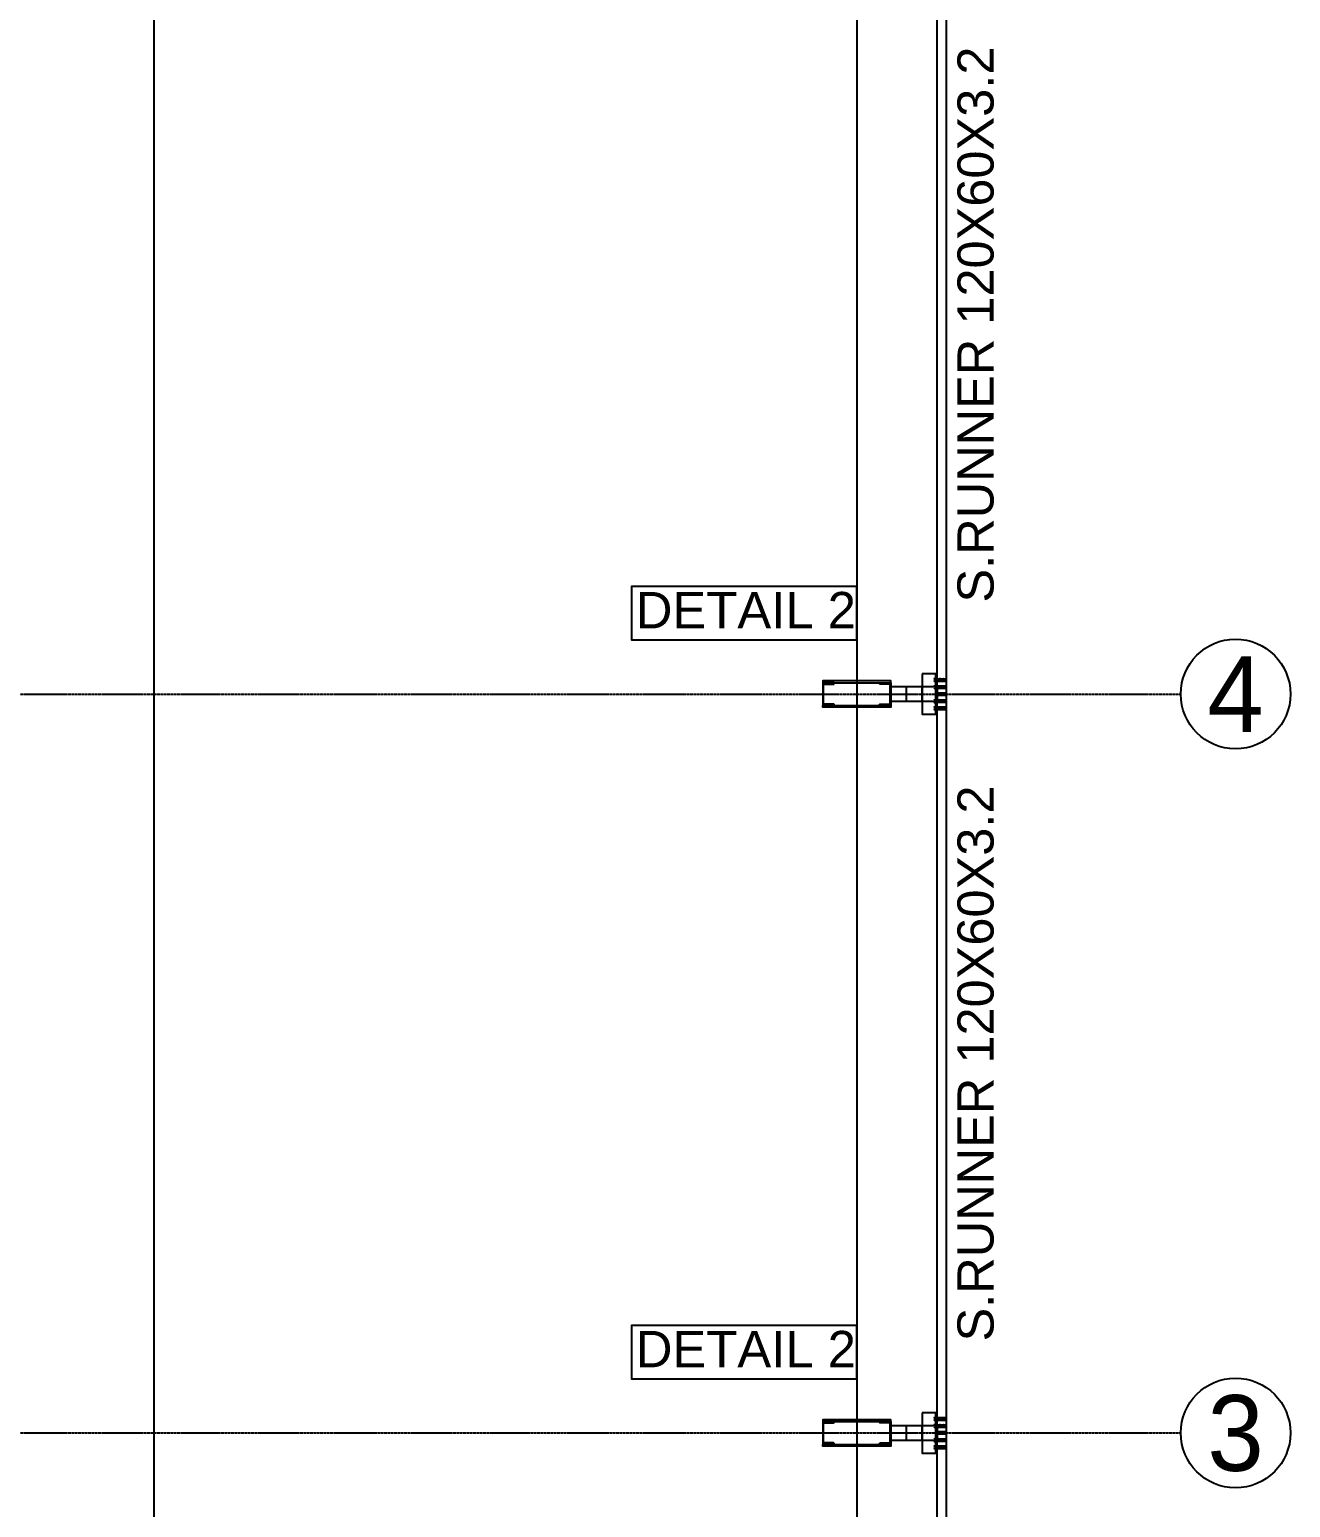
# Model space of a CAD drawing. Header units: millimetres. Extents: x 3470347 to 5996549, y -3470518 to 17149644.
# Drawn here: x 5014820 to 5023143, y 6786177 to 6795931 of the extents above; entities that cross this region are included whole.
import ezdxf
from ezdxf.enums import TextEntityAlignment as Align

# ---------------------------------------------------------------- set-up
doc = ezdxf.new("R2010")
doc.units = ezdxf.units.MM
doc.header["$MEASUREMENT"] = 0
doc.linetypes.add('CENTERX2', pattern=[4, 2.5, -0.5, 0.5, -0.5])
doc.layers.get('0').update_dxf_attribs({"linetype": 'CONTINUOUS', "lineweight": 25})
doc.layers.add('5', color=3, linetype='CONTINUOUS')
doc.layers.add('lintel', color=2, linetype='CONTINUOUS')
for name, color, linetype, lineweight in [('6 TEXT', 7, 'CONTINUOUS', 25), ('channnel', 2, 'CONTINUOUS', 15), ('rRCC 2', 40, 'CONTINUOUS', 15)]:
    doc.layers.add(name, color=color, linetype=linetype, lineweight=lineweight)
doc.styles.add('PDF Arial', font='arial.ttf')
doc.styles.get("Standard").update_dxf_attribs({"font": ''})
doc.styles.add('TITLE', font='arial.ttf')
doc.styles.get('Standard').set_extended_font_data('AR CENA')

msp = doc.modelspace()

# ---------------------------------------------------------------- hatches: boundary and pattern name
at = {"layer": '6 TEXT', "linetype": 'ByBlock'}
h = msp.add_hatch(color=150, dxfattribs=at)
h.dxf.hatch_style = 1
h.paths.add_polyline_path([(5020131.08, 6791620.67), (5020131.08, 6791615.67, -0.4142136), (5020127.08, 6791611.67), (5020061.48, 6791611.67), (5020061.48, 6791479.67), (5020127.08, 6791479.67, -0.4142136), (5020131.08, 6791475.67), (5020131.08, 6791470.67), (5020056.08, 6791470.67), (5020056.08, 6791620.67)])
h = msp.add_hatch(color=150, dxfattribs=at)
h.dxf.hatch_style = 1
h.paths.add_polyline_path([(5020506.08, 6791620.67), (5020506.08, 6791470.67), (5020431.08, 6791470.67), (5020431.08, 6791475.67, -0.4142136), (5020435.08, 6791479.67), (5020500.68, 6791479.67), (5020500.68, 6791611.67), (5020435.08, 6791611.67, -0.4142136), (5020431.08, 6791615.67), (5020431.08, 6791620.67)])
h = msp.add_hatch(color=150, dxfattribs=at)
h.dxf.hatch_style = 1
h.paths.add_polyline_path([(5020131.08, 6786743.67), (5020131.08, 6786738.67, -0.4142136), (5020127.08, 6786734.67), (5020061.48, 6786734.67), (5020061.48, 6786602.67), (5020127.08, 6786602.67, -0.4142136), (5020131.08, 6786598.67), (5020131.08, 6786593.67), (5020056.08, 6786593.67), (5020056.08, 6786743.67)])
h = msp.add_hatch(color=150, dxfattribs=at)
h.dxf.hatch_style = 1
h.paths.add_polyline_path([(5020506.08, 6786743.67), (5020506.08, 6786593.67), (5020431.08, 6786593.67), (5020431.08, 6786598.67, -0.4142136), (5020435.08, 6786602.67), (5020500.68, 6786602.67), (5020500.68, 6786734.67), (5020435.08, 6786734.67, -0.4142136), (5020431.08, 6786738.67), (5020431.08, 6786743.67)])

# ---------------------------------------------------------------- linework, layer by layer
at = {"color": 3}
for p, q in [((5020803.08, 6791412.34), (5020803.08, 6791679.01)), ((5020803.08, 6786535.34), (5020803.08, 6786802.01))]:
    msp.add_line(p, q, dxfattribs=at)
at = {"color": 8, "linetype": 'ByBlock'}
for p, q in [((5020803.08, 6791647.01), (5020871.08, 6791647.01)), ((5020803.08, 6791639.01), (5020871.08, 6791639.01)), ((5020803.08, 6791631.01), (5020871.08, 6791631.01)), ((5020803.08, 6791600.34), (5020871.08, 6791600.34)), ((5020803.08, 6791592.34), (5020871.08, 6791592.34)), ((5020803.08, 6791592.34), (5020871.08, 6791592.34)), ((5020803.08, 6791584.34), (5020871.08, 6791584.34)), ((5020803.08, 6791507.01), (5020871.08, 6791507.01)), ((5020803.08, 6791499.01), (5020871.08, 6791499.01)), ((5020803.08, 6791499.01), (5020871.08, 6791499.01)), ((5020803.08, 6791491.01), (5020871.08, 6791491.01)), ((5020803.08, 6791460.34), (5020871.08, 6791460.34)), ((5020803.08, 6791452.34), (5020871.08, 6791452.34)), ((5020803.08, 6791444.34), (5020871.08, 6791444.34)), ((5020803.08, 6786770.01), (5020871.08, 6786770.01)), ((5020803.08, 6786762.01), (5020871.08, 6786762.01)), ((5020803.08, 6786754.01), (5020871.08, 6786754.01)), ((5020803.08, 6786723.34), (5020871.08, 6786723.34)), ((5020803.08, 6786715.34), (5020871.08, 6786715.34)), ((5020803.08, 6786715.34), (5020871.08, 6786715.34)), ((5020803.08, 6786707.34), (5020871.08, 6786707.34)), ((5020803.08, 6786630.01), (5020871.08, 6786630.01)), ((5020803.08, 6786622.01), (5020871.08, 6786622.01)), ((5020803.08, 6786622.01), (5020871.08, 6786622.01)), ((5020803.08, 6786614.01), (5020871.08, 6786614.01)), ((5020803.08, 6786583.34), (5020871.08, 6786583.34)), ((5020803.08, 6786575.34), (5020871.08, 6786575.34)), ((5020803.08, 6786567.34), (5020871.08, 6786567.34))]:
    msp.add_line(p, q, dxfattribs=at)
at = {"color": 2}
for p, q in [((5020811.08, 6791552.34), (5020871.08, 6791552.34)), ((5020811.08, 6791552.34), (5020871.08, 6791552.34)), ((5020811.08, 6791539.01), (5020871.08, 6791539.01)), ((5020811.08, 6791539.01), (5020871.08, 6791539.01)), ((5020811.08, 6786675.34), (5020871.08, 6786675.34)), ((5020811.08, 6786675.34), (5020871.08, 6786675.34)), ((5020811.08, 6786662.01), (5020871.08, 6786662.01)), ((5020811.08, 6786662.01), (5020871.08, 6786662.01))]:
    msp.add_line(p, q, dxfattribs=at)
at = {"color": 6, "linetype": 'ByBlock'}
for points in [[(5020811.08, 6796416.01), (5020871.08, 6796416.01), (5020871.08, 6791552.34), (5020811.08, 6791552.34)], [(5020811.08, 6791539.01), (5020871.08, 6791539.01), (5020871.08, 6786675.34), (5020811.08, 6786675.34)], [(5020811.08, 6786662.01), (5020871.08, 6786662.01), (5020871.08, 6781798.34), (5020811.08, 6781798.34)]]:
    msp.add_lwpolyline(points, close=True, dxfattribs=at)
at = {"color": 3}
for points in [[(5020711.08, 6791679.01), (5020711.08, 6791412.34), (5020811.08, 6791412.34), (5020811.08, 6791679.01)], [(5020606.08, 6791495.67), (5020506.08, 6791495.67), (5020506.08, 6791595.67), (5020606.08, 6791595.67)], [(5020811.08, 6791495.67), (5020711.08, 6791495.67), (5020711.08, 6791595.67), (5020811.08, 6791595.67)], [(5020711.08, 6786802.01), (5020711.08, 6786535.34), (5020811.08, 6786535.34), (5020811.08, 6786802.01)], [(5020606.08, 6786618.67), (5020506.08, 6786618.67), (5020506.08, 6786718.67), (5020606.08, 6786718.67)], [(5020811.08, 6786618.67), (5020711.08, 6786618.67), (5020711.08, 6786718.67), (5020811.08, 6786718.67)]]:
    msp.add_lwpolyline(points, close=True, dxfattribs=at)
at = {"layer": '6 TEXT', "color": 8, "linetype": 'CENTERX2', "ltscale": 0.5}
for p, q in [((5015641.08, 6817657.4), (5015641.08, 6774264.13)), ((5020281.08, 6817657.4), (5020281.08, 6774264.13))]:
    msp.add_line(p, q, dxfattribs=at)
at = {"layer": '6 TEXT', "color": 4, "linetype": 'ByBlock'}
for points in [[(5020131.08, 6791470.67), (5020131.08, 6791475.67, 0.4142136), (5020127.08, 6791479.67), (5020061.48, 6791479.67), (5020061.48, 6791611.67), (5020127.08, 6791611.67, 0.4142136), (5020131.08, 6791615.67), (5020131.08, 6791620.67), (5020056.08, 6791620.67), (5020056.08, 6791470.67)], [(5020431.08, 6791470.67), (5020431.08, 6791475.67, -0.4142136), (5020435.08, 6791479.67), (5020500.68, 6791479.67), (5020500.68, 6791611.67), (5020435.08, 6791611.67, -0.4142136), (5020431.08, 6791615.67), (5020431.08, 6791620.67), (5020506.08, 6791620.67), (5020506.08, 6791470.67)], [(5020131.08, 6786593.67), (5020131.08, 6786598.67, 0.4142136), (5020127.08, 6786602.67), (5020061.48, 6786602.67), (5020061.48, 6786734.67), (5020127.08, 6786734.67, 0.4142136), (5020131.08, 6786738.67), (5020131.08, 6786743.67), (5020056.08, 6786743.67), (5020056.08, 6786593.67)], [(5020431.08, 6786593.67), (5020431.08, 6786598.67, -0.4142136), (5020435.08, 6786602.67), (5020500.68, 6786602.67), (5020500.68, 6786734.67), (5020435.08, 6786734.67, -0.4142136), (5020431.08, 6786738.67), (5020431.08, 6786743.67), (5020506.08, 6786743.67), (5020506.08, 6786593.67)]]:
    msp.add_lwpolyline(points, format="xyb", close=True, dxfattribs=at)
at = {"layer": '6 TEXT', "color": 8, "linetype": 'CENTERX2', "ltscale": 0.5}
for points in [[(4982503.56, 6791545.67), (5022418.94, 6791545.67)], [(4982503.56, 6786668.67), (5022418.94, 6786668.67)]]:
    msp.add_lwpolyline(points, dxfattribs=at)
at = {"layer": '6 TEXT', "color": 8}
for centre in [(5022781.1, 6791545.67), (5022781.1, 6786668.67)]:
    msp.add_circle(centre, 362.15, dxfattribs=at)
at = {"layer": 'channnel', "color": 8, "linetype": 'ByBlock'}
for p, q in [((5020790.76, 6791649.67), (5020803.08, 6791649.67)), ((5020803.08, 6791639.01), (5020790.76, 6791639.01)), ((5020790.76, 6791628.34), (5020803.08, 6791628.34)), ((5020803.08, 6791649.67), (5020803.08, 6791628.34)), ((5020803.08, 6791647.01), (5020871.08, 6791647.01)), ((5020803.08, 6791631.01), (5020871.08, 6791631.01)), ((5020817.48, 6791631.01), (5020817.48, 6791647.01)), ((5020871.08, 6791647.01), (5020871.08, 6791631.01)), ((5020790.76, 6791603.01), (5020803.08, 6791603.01)), ((5020803.08, 6791592.34), (5020790.76, 6791592.34)), ((5020790.76, 6791581.67), (5020803.08, 6791581.67)), ((5020803.08, 6791603.01), (5020803.08, 6791581.67)), ((5020803.08, 6791600.34), (5020871.08, 6791600.34)), ((5020803.08, 6791584.34), (5020871.08, 6791584.34)), ((5020817.48, 6791584.34), (5020817.48, 6791600.34)), ((5020871.08, 6791600.34), (5020871.08, 6791584.34)), ((5020790.76, 6791509.67), (5020803.08, 6791509.67)), ((5020803.08, 6791499.01), (5020790.76, 6791499.01)), ((5020790.76, 6791488.34), (5020803.08, 6791488.34)), ((5020790.76, 6791463.01), (5020803.08, 6791463.01)), ((5020803.08, 6791452.34), (5020790.76, 6791452.34)), ((5020790.76, 6791441.67), (5020803.08, 6791441.67)), ((5020803.08, 6791488.34), (5020803.08, 6791509.67)), ((5020803.08, 6791507.01), (5020871.08, 6791507.01)), ((5020803.08, 6791491.01), (5020871.08, 6791491.01)), ((5020803.08, 6791441.67), (5020803.08, 6791463.01)), ((5020803.08, 6791460.34), (5020871.08, 6791460.34)), ((5020803.08, 6791444.34), (5020871.08, 6791444.34)), ((5020817.48, 6791507.01), (5020817.48, 6791491.01)), ((5020817.48, 6791460.34), (5020817.48, 6791444.34)), ((5020871.08, 6791491.01), (5020871.08, 6791507.01)), ((5020871.08, 6791444.34), (5020871.08, 6791460.34)), ((5020790.76, 6786772.67), (5020803.08, 6786772.67)), ((5020803.08, 6786762.01), (5020790.76, 6786762.01)), ((5020790.76, 6786751.34), (5020803.08, 6786751.34)), ((5020803.08, 6786772.67), (5020803.08, 6786751.34)), ((5020803.08, 6786770.01), (5020871.08, 6786770.01)), ((5020803.08, 6786754.01), (5020871.08, 6786754.01)), ((5020817.48, 6786754.01), (5020817.48, 6786770.01)), ((5020871.08, 6786770.01), (5020871.08, 6786754.01)), ((5020790.76, 6786726.01), (5020803.08, 6786726.01)), ((5020803.08, 6786715.34), (5020790.76, 6786715.34)), ((5020790.76, 6786704.67), (5020803.08, 6786704.67)), ((5020803.08, 6786726.01), (5020803.08, 6786704.67)), ((5020803.08, 6786723.34), (5020871.08, 6786723.34)), ((5020803.08, 6786707.34), (5020871.08, 6786707.34)), ((5020817.48, 6786707.34), (5020817.48, 6786723.34)), ((5020871.08, 6786723.34), (5020871.08, 6786707.34)), ((5020790.76, 6786632.67), (5020803.08, 6786632.67)), ((5020803.08, 6786622.01), (5020790.76, 6786622.01)), ((5020790.76, 6786611.34), (5020803.08, 6786611.34)), ((5020790.76, 6786586.01), (5020803.08, 6786586.01)), ((5020803.08, 6786575.34), (5020790.76, 6786575.34)), ((5020790.76, 6786564.67), (5020803.08, 6786564.67)), ((5020803.08, 6786611.34), (5020803.08, 6786632.67)), ((5020803.08, 6786630.01), (5020871.08, 6786630.01)), ((5020803.08, 6786614.01), (5020871.08, 6786614.01)), ((5020803.08, 6786564.67), (5020803.08, 6786586.01)), ((5020803.08, 6786583.34), (5020871.08, 6786583.34)), ((5020803.08, 6786567.34), (5020871.08, 6786567.34)), ((5020817.48, 6786630.01), (5020817.48, 6786614.01)), ((5020817.48, 6786583.34), (5020817.48, 6786567.34)), ((5020871.08, 6786614.01), (5020871.08, 6786630.01)), ((5020871.08, 6786567.34), (5020871.08, 6786583.34))]:
    msp.add_line(p, q, dxfattribs=at)
at = {"layer": 'channnel', "color": 8, "linetype": 'Continuous'}
for p, q in [((5020816.82, 6791646.76), (5020816.94, 6791647.01)), ((5020817.48, 6791631.9), (5020824.52, 6791647.01)), ((5020817.48, 6791638.41), (5020821.49, 6791647.01)), ((5020817.48, 6791644.91), (5020818.45, 6791647.01)), ((5020817.48, 6791635.15), (5020822.73, 6791646.43)), ((5020817.48, 6791641.66), (5020819.7, 6791646.43)), ((5020818.85, 6791631.59), (5020825.77, 6791646.43)), ((5020819.86, 6791646.76), (5020819.97, 6791647.01)), ((5020820.1, 6791631.01), (5020827.56, 6791647.01)), ((5020821.88, 6791631.59), (5020828.8, 6791646.43)), ((5020822.89, 6791646.76), (5020823.01, 6791647.01)), ((5020823.13, 6791631.01), (5020830.59, 6791647.01)), ((5020824.92, 6791631.59), (5020831.84, 6791646.43)), ((5020825.92, 6791646.76), (5020826.04, 6791647.01)), ((5020826.16, 6791631.01), (5020833.63, 6791647.01)), ((5020827.95, 6791631.59), (5020834.87, 6791646.43)), ((5020828.96, 6791646.76), (5020829.07, 6791647.01)), ((5020829.2, 6791631.01), (5020836.66, 6791647.01)), ((5020830.99, 6791631.59), (5020837.91, 6791646.43)), ((5020831.99, 6791646.76), (5020832.11, 6791647.01)), ((5020832.23, 6791631.01), (5020839.69, 6791647.01)), ((5020834.02, 6791631.59), (5020834.27, 6791646.43)), ((5020834.67, 6791631.01), (5020842.13, 6791647.01)), ((5020835.27, 6791631.01), (5020836.06, 6791647.01)), ((5020836.46, 6791631.59), (5020843.38, 6791646.43)), ((5020837.06, 6791631.59), (5020837.31, 6791646.43)), ((5020837.7, 6791631.01), (5020845.16, 6791647.01)), ((5020838.3, 6791631.01), (5020839.1, 6791647.01)), ((5020839.49, 6791631.59), (5020846.41, 6791646.43)), ((5020840.09, 6791631.59), (5020840.34, 6791646.43)), ((5020840.74, 6791631.01), (5020848.2, 6791647.01)), ((5020842.53, 6791631.59), (5020849.44, 6791646.43)), ((5020843.77, 6791631.01), (5020851.23, 6791647.01)), ((5020845.56, 6791631.59), (5020852.48, 6791646.43)), ((5020846.81, 6791631.01), (5020854.27, 6791647.01)), ((5020848.59, 6791631.59), (5020855.51, 6791646.43)), ((5020849.84, 6791631.01), (5020857.3, 6791647.01)), ((5020851.63, 6791631.59), (5020858.55, 6791646.43)), ((5020852.87, 6791631.01), (5020860.34, 6791647.01)), ((5020854.66, 6791631.59), (5020861.58, 6791646.43)), ((5020855.91, 6791631.01), (5020863.37, 6791647.01)), ((5020857.43, 6791631.01), (5020864.62, 6791646.43)), ((5020859.21, 6791631.59), (5020866.4, 6791647.01)), ((5020860.46, 6791631.01), (5020867.65, 6791646.43)), ((5020862.25, 6791631.59), (5020869.44, 6791647.01)), ((5020863.49, 6791631.01), (5020870.68, 6791646.43)), ((5020865.28, 6791631.59), (5020871.08, 6791644.02)), ((5020866.53, 6791631.01), (5020871.08, 6791640.76)), ((5020868.32, 6791631.59), (5020871.08, 6791637.51)), ((5020869.56, 6791631.01), (5020871.08, 6791634.26)), ((5020816.82, 6791600.09), (5020816.94, 6791600.34)), ((5020817.48, 6791585.23), (5020824.52, 6791600.34)), ((5020817.48, 6791591.74), (5020821.49, 6791600.34)), ((5020817.48, 6791598.25), (5020818.45, 6791600.34)), ((5020817.48, 6791588.49), (5020822.73, 6791599.76)), ((5020817.48, 6791594.99), (5020819.7, 6791599.76)), ((5020818.85, 6791584.92), (5020825.77, 6791599.76)), ((5020819.86, 6791600.09), (5020819.97, 6791600.34)), ((5020820.1, 6791584.34), (5020827.56, 6791600.34)), ((5020821.88, 6791584.92), (5020828.8, 6791599.76)), ((5020822.89, 6791600.09), (5020823.01, 6791600.34)), ((5020823.13, 6791584.34), (5020830.59, 6791600.34)), ((5020824.92, 6791584.92), (5020831.84, 6791599.76)), ((5020825.92, 6791600.09), (5020826.04, 6791600.34)), ((5020826.16, 6791584.34), (5020833.63, 6791600.34)), ((5020827.95, 6791584.92), (5020834.87, 6791599.76)), ((5020828.96, 6791600.09), (5020829.07, 6791600.34)), ((5020829.2, 6791584.34), (5020836.66, 6791600.34)), ((5020830.99, 6791584.92), (5020837.91, 6791599.76)), ((5020831.99, 6791600.09), (5020832.11, 6791600.34)), ((5020832.23, 6791584.34), (5020839.69, 6791600.34)), ((5020834.02, 6791584.92), (5020834.27, 6791599.76)), ((5020834.67, 6791584.34), (5020842.13, 6791600.34)), ((5020835.27, 6791584.34), (5020836.06, 6791600.34)), ((5020836.46, 6791584.92), (5020843.38, 6791599.76)), ((5020837.06, 6791584.92), (5020837.31, 6791599.76)), ((5020837.7, 6791584.34), (5020845.16, 6791600.34)), ((5020838.3, 6791584.34), (5020839.1, 6791600.34)), ((5020839.49, 6791584.92), (5020846.41, 6791599.76)), ((5020840.09, 6791584.92), (5020840.34, 6791599.76)), ((5020840.74, 6791584.34), (5020848.2, 6791600.34)), ((5020842.53, 6791584.92), (5020849.44, 6791599.76)), ((5020843.77, 6791584.34), (5020851.23, 6791600.34)), ((5020845.56, 6791584.92), (5020852.48, 6791599.76)), ((5020846.81, 6791584.34), (5020854.27, 6791600.34)), ((5020848.59, 6791584.92), (5020855.51, 6791599.76)), ((5020849.84, 6791584.34), (5020857.3, 6791600.34)), ((5020851.63, 6791584.92), (5020858.55, 6791599.76)), ((5020852.87, 6791584.34), (5020860.34, 6791600.34)), ((5020854.66, 6791584.92), (5020861.58, 6791599.76)), ((5020855.91, 6791584.34), (5020863.37, 6791600.34)), ((5020857.43, 6791584.34), (5020864.62, 6791599.76)), ((5020859.21, 6791584.92), (5020866.4, 6791600.34)), ((5020860.46, 6791584.34), (5020867.65, 6791599.76)), ((5020862.25, 6791584.92), (5020869.44, 6791600.34)), ((5020863.49, 6791584.34), (5020870.68, 6791599.76)), ((5020865.28, 6791584.92), (5020871.08, 6791597.35)), ((5020866.53, 6791584.34), (5020871.08, 6791594.1)), ((5020868.32, 6791584.92), (5020871.08, 6791590.84)), ((5020869.56, 6791584.34), (5020871.08, 6791587.59)), ((5020816.82, 6791491.26), (5020816.94, 6791491.01)), ((5020816.82, 6791444.59), (5020816.94, 6791444.34)), ((5020817.48, 6791506.11), (5020824.52, 6791491.01)), ((5020817.48, 6791502.86), (5020822.73, 6791491.59)), ((5020817.48, 6791499.61), (5020821.49, 6791491.01)), ((5020817.48, 6791496.35), (5020819.7, 6791491.59)), ((5020817.48, 6791493.1), (5020818.45, 6791491.01)), ((5020817.48, 6791459.45), (5020824.52, 6791444.34)), ((5020817.48, 6791456.19), (5020822.73, 6791444.92)), ((5020817.48, 6791452.94), (5020821.49, 6791444.34)), ((5020817.48, 6791449.69), (5020819.7, 6791444.92)), ((5020817.48, 6791446.43), (5020818.45, 6791444.34)), ((5020818.85, 6791506.43), (5020825.77, 6791491.59)), ((5020818.85, 6791459.76), (5020825.77, 6791444.92)), ((5020819.86, 6791491.26), (5020819.97, 6791491.01)), ((5020819.86, 6791444.59), (5020819.97, 6791444.34)), ((5020820.1, 6791507.01), (5020827.56, 6791491.01)), ((5020820.1, 6791460.34), (5020827.56, 6791444.34)), ((5020821.88, 6791506.43), (5020828.8, 6791491.59)), ((5020821.88, 6791459.76), (5020828.8, 6791444.92)), ((5020822.89, 6791491.26), (5020823.01, 6791491.01)), ((5020822.89, 6791444.59), (5020823.01, 6791444.34)), ((5020823.13, 6791507.01), (5020830.59, 6791491.01)), ((5020823.13, 6791460.34), (5020830.59, 6791444.34)), ((5020824.92, 6791506.43), (5020831.84, 6791491.59)), ((5020824.92, 6791459.76), (5020831.84, 6791444.92)), ((5020825.92, 6791491.26), (5020826.04, 6791491.01)), ((5020825.92, 6791444.59), (5020826.04, 6791444.34)), ((5020826.16, 6791507.01), (5020833.63, 6791491.01)), ((5020826.16, 6791460.34), (5020833.63, 6791444.34)), ((5020827.95, 6791506.43), (5020834.87, 6791491.59)), ((5020827.95, 6791459.76), (5020834.87, 6791444.92)), ((5020828.96, 6791491.26), (5020829.07, 6791491.01)), ((5020828.96, 6791444.59), (5020829.07, 6791444.34)), ((5020829.2, 6791507.01), (5020836.66, 6791491.01)), ((5020829.2, 6791460.34), (5020836.66, 6791444.34)), ((5020830.99, 6791506.43), (5020837.91, 6791491.59)), ((5020830.99, 6791459.76), (5020837.91, 6791444.92)), ((5020831.99, 6791491.26), (5020832.11, 6791491.01)), ((5020831.99, 6791444.59), (5020832.11, 6791444.34)), ((5020832.23, 6791507.01), (5020839.69, 6791491.01)), ((5020832.23, 6791460.34), (5020839.69, 6791444.34)), ((5020834.02, 6791506.43), (5020834.27, 6791491.59)), ((5020834.02, 6791459.76), (5020834.27, 6791444.92)), ((5020834.67, 6791507.01), (5020842.13, 6791491.01)), ((5020834.67, 6791460.34), (5020842.13, 6791444.34)), ((5020835.27, 6791507.01), (5020836.06, 6791491.01)), ((5020835.27, 6791460.34), (5020836.06, 6791444.34)), ((5020836.46, 6791506.43), (5020843.38, 6791491.59)), ((5020836.46, 6791459.76), (5020843.38, 6791444.92)), ((5020837.06, 6791506.43), (5020837.31, 6791491.59)), ((5020837.06, 6791459.76), (5020837.31, 6791444.92)), ((5020837.7, 6791507.01), (5020845.16, 6791491.01)), ((5020837.7, 6791460.34), (5020845.16, 6791444.34)), ((5020838.3, 6791507.01), (5020839.1, 6791491.01)), ((5020838.3, 6791460.34), (5020839.1, 6791444.34)), ((5020839.49, 6791506.43), (5020846.41, 6791491.59)), ((5020839.49, 6791459.76), (5020846.41, 6791444.92)), ((5020840.09, 6791506.43), (5020840.34, 6791491.59)), ((5020840.09, 6791459.76), (5020840.34, 6791444.92)), ((5020840.74, 6791507.01), (5020848.2, 6791491.01)), ((5020840.74, 6791460.34), (5020848.2, 6791444.34)), ((5020842.53, 6791506.43), (5020849.44, 6791491.59)), ((5020842.53, 6791459.76), (5020849.44, 6791444.92)), ((5020843.77, 6791507.01), (5020851.23, 6791491.01)), ((5020843.77, 6791460.34), (5020851.23, 6791444.34)), ((5020845.56, 6791506.43), (5020852.48, 6791491.59)), ((5020845.56, 6791459.76), (5020852.48, 6791444.92)), ((5020846.81, 6791507.01), (5020854.27, 6791491.01)), ((5020846.81, 6791460.34), (5020854.27, 6791444.34)), ((5020848.59, 6791506.43), (5020855.51, 6791491.59)), ((5020848.59, 6791459.76), (5020855.51, 6791444.92)), ((5020849.84, 6791507.01), (5020857.3, 6791491.01)), ((5020849.84, 6791460.34), (5020857.3, 6791444.34)), ((5020851.63, 6791506.43), (5020858.55, 6791491.59)), ((5020851.63, 6791459.76), (5020858.55, 6791444.92)), ((5020852.87, 6791507.01), (5020860.34, 6791491.01)), ((5020852.87, 6791460.34), (5020860.34, 6791444.34)), ((5020854.66, 6791506.43), (5020861.58, 6791491.59)), ((5020854.66, 6791459.76), (5020861.58, 6791444.92)), ((5020855.91, 6791507.01), (5020863.37, 6791491.01)), ((5020855.91, 6791460.34), (5020863.37, 6791444.34)), ((5020857.43, 6791507.01), (5020864.62, 6791491.59)), ((5020857.43, 6791460.34), (5020864.62, 6791444.92)), ((5020859.21, 6791506.43), (5020866.4, 6791491.01)), ((5020859.21, 6791459.76), (5020866.4, 6791444.34)), ((5020860.46, 6791507.01), (5020867.65, 6791491.59)), ((5020860.46, 6791460.34), (5020867.65, 6791444.92)), ((5020862.25, 6791506.43), (5020869.44, 6791491.01)), ((5020862.25, 6791459.76), (5020869.44, 6791444.34)), ((5020863.49, 6791507.01), (5020870.68, 6791491.59)), ((5020863.49, 6791460.34), (5020870.68, 6791444.92)), ((5020865.28, 6791506.43), (5020871.08, 6791494)), ((5020865.28, 6791459.76), (5020871.08, 6791447.33)), ((5020866.53, 6791507.01), (5020871.08, 6791497.25)), ((5020866.53, 6791460.34), (5020871.08, 6791450.58)), ((5020868.32, 6791506.43), (5020871.08, 6791500.5)), ((5020868.32, 6791459.76), (5020871.08, 6791453.84)), ((5020869.56, 6791507.01), (5020871.08, 6791503.76)), ((5020869.56, 6791460.34), (5020871.08, 6791457.09)), ((5020816.82, 6786769.76), (5020816.94, 6786770.01)), ((5020817.48, 6786754.9), (5020824.52, 6786770.01)), ((5020817.48, 6786761.41), (5020821.49, 6786770.01)), ((5020817.48, 6786767.91), (5020818.45, 6786770.01)), ((5020817.48, 6786758.15), (5020822.73, 6786769.43)), ((5020817.48, 6786764.66), (5020819.7, 6786769.43)), ((5020818.85, 6786754.59), (5020825.77, 6786769.43)), ((5020819.86, 6786769.76), (5020819.97, 6786770.01)), ((5020820.1, 6786754.01), (5020827.56, 6786770.01)), ((5020821.88, 6786754.59), (5020828.8, 6786769.43)), ((5020822.89, 6786769.76), (5020823.01, 6786770.01)), ((5020823.13, 6786754.01), (5020830.59, 6786770.01)), ((5020824.92, 6786754.59), (5020831.84, 6786769.43)), ((5020825.92, 6786769.76), (5020826.04, 6786770.01)), ((5020826.16, 6786754.01), (5020833.63, 6786770.01)), ((5020827.95, 6786754.59), (5020834.87, 6786769.43)), ((5020828.96, 6786769.76), (5020829.07, 6786770.01)), ((5020829.2, 6786754.01), (5020836.66, 6786770.01)), ((5020830.99, 6786754.59), (5020837.91, 6786769.43)), ((5020831.99, 6786769.76), (5020832.11, 6786770.01)), ((5020832.23, 6786754.01), (5020839.69, 6786770.01)), ((5020834.02, 6786754.59), (5020834.27, 6786769.43)), ((5020834.67, 6786754.01), (5020842.13, 6786770.01)), ((5020835.27, 6786754.01), (5020836.06, 6786770.01)), ((5020836.46, 6786754.59), (5020843.38, 6786769.43)), ((5020837.06, 6786754.59), (5020837.31, 6786769.43)), ((5020837.7, 6786754.01), (5020845.16, 6786770.01)), ((5020838.3, 6786754.01), (5020839.1, 6786770.01)), ((5020839.49, 6786754.59), (5020846.41, 6786769.43)), ((5020840.09, 6786754.59), (5020840.34, 6786769.43)), ((5020840.74, 6786754.01), (5020848.2, 6786770.01)), ((5020842.53, 6786754.59), (5020849.44, 6786769.43)), ((5020843.77, 6786754.01), (5020851.23, 6786770.01)), ((5020845.56, 6786754.59), (5020852.48, 6786769.43)), ((5020846.81, 6786754.01), (5020854.27, 6786770.01)), ((5020848.59, 6786754.59), (5020855.51, 6786769.43)), ((5020849.84, 6786754.01), (5020857.3, 6786770.01)), ((5020851.63, 6786754.59), (5020858.55, 6786769.43)), ((5020852.87, 6786754.01), (5020860.34, 6786770.01)), ((5020854.66, 6786754.59), (5020861.58, 6786769.43)), ((5020855.91, 6786754.01), (5020863.37, 6786770.01)), ((5020857.43, 6786754.01), (5020864.62, 6786769.43)), ((5020859.21, 6786754.59), (5020866.4, 6786770.01)), ((5020860.46, 6786754.01), (5020867.65, 6786769.43)), ((5020862.25, 6786754.59), (5020869.44, 6786770.01)), ((5020863.49, 6786754.01), (5020870.68, 6786769.43)), ((5020865.28, 6786754.59), (5020871.08, 6786767.02)), ((5020866.53, 6786754.01), (5020871.08, 6786763.76)), ((5020868.32, 6786754.59), (5020871.08, 6786760.51)), ((5020869.56, 6786754.01), (5020871.08, 6786757.26)), ((5020816.82, 6786723.09), (5020816.94, 6786723.34)), ((5020817.48, 6786708.23), (5020824.52, 6786723.34)), ((5020817.48, 6786714.74), (5020821.49, 6786723.34)), ((5020817.48, 6786721.25), (5020818.45, 6786723.34)), ((5020817.48, 6786711.49), (5020822.73, 6786722.76)), ((5020817.48, 6786717.99), (5020819.7, 6786722.76)), ((5020818.85, 6786707.92), (5020825.77, 6786722.76)), ((5020819.86, 6786723.09), (5020819.97, 6786723.34)), ((5020820.1, 6786707.34), (5020827.56, 6786723.34)), ((5020821.88, 6786707.92), (5020828.8, 6786722.76)), ((5020822.89, 6786723.09), (5020823.01, 6786723.34)), ((5020823.13, 6786707.34), (5020830.59, 6786723.34)), ((5020824.92, 6786707.92), (5020831.84, 6786722.76)), ((5020825.92, 6786723.09), (5020826.04, 6786723.34)), ((5020826.16, 6786707.34), (5020833.63, 6786723.34)), ((5020827.95, 6786707.92), (5020834.87, 6786722.76)), ((5020828.96, 6786723.09), (5020829.07, 6786723.34)), ((5020829.2, 6786707.34), (5020836.66, 6786723.34)), ((5020830.99, 6786707.92), (5020837.91, 6786722.76)), ((5020831.99, 6786723.09), (5020832.11, 6786723.34)), ((5020832.23, 6786707.34), (5020839.69, 6786723.34)), ((5020834.02, 6786707.92), (5020834.27, 6786722.76)), ((5020834.67, 6786707.34), (5020842.13, 6786723.34)), ((5020835.27, 6786707.34), (5020836.06, 6786723.34)), ((5020836.46, 6786707.92), (5020843.38, 6786722.76)), ((5020837.06, 6786707.92), (5020837.31, 6786722.76)), ((5020837.7, 6786707.34), (5020845.16, 6786723.34)), ((5020838.3, 6786707.34), (5020839.1, 6786723.34)), ((5020839.49, 6786707.92), (5020846.41, 6786722.76)), ((5020840.09, 6786707.92), (5020840.34, 6786722.76)), ((5020840.74, 6786707.34), (5020848.2, 6786723.34)), ((5020842.53, 6786707.92), (5020849.44, 6786722.76)), ((5020843.77, 6786707.34), (5020851.23, 6786723.34)), ((5020845.56, 6786707.92), (5020852.48, 6786722.76)), ((5020846.81, 6786707.34), (5020854.27, 6786723.34)), ((5020848.59, 6786707.92), (5020855.51, 6786722.76)), ((5020849.84, 6786707.34), (5020857.3, 6786723.34)), ((5020851.63, 6786707.92), (5020858.55, 6786722.76)), ((5020852.87, 6786707.34), (5020860.34, 6786723.34)), ((5020854.66, 6786707.92), (5020861.58, 6786722.76)), ((5020855.91, 6786707.34), (5020863.37, 6786723.34)), ((5020857.43, 6786707.34), (5020864.62, 6786722.76)), ((5020859.21, 6786707.92), (5020866.4, 6786723.34)), ((5020860.46, 6786707.34), (5020867.65, 6786722.76)), ((5020862.25, 6786707.92), (5020869.44, 6786723.34)), ((5020863.49, 6786707.34), (5020870.68, 6786722.76)), ((5020865.28, 6786707.92), (5020871.08, 6786720.35)), ((5020866.53, 6786707.34), (5020871.08, 6786717.1)), ((5020868.32, 6786707.92), (5020871.08, 6786713.84)), ((5020869.56, 6786707.34), (5020871.08, 6786710.59)), ((5020816.82, 6786614.26), (5020816.94, 6786614.01)), ((5020816.82, 6786567.59), (5020816.94, 6786567.34)), ((5020817.48, 6786629.11), (5020824.52, 6786614.01)), ((5020817.48, 6786625.86), (5020822.73, 6786614.59)), ((5020817.48, 6786622.61), (5020821.49, 6786614.01)), ((5020817.48, 6786619.35), (5020819.7, 6786614.59)), ((5020817.48, 6786616.1), (5020818.45, 6786614.01)), ((5020817.48, 6786582.45), (5020824.52, 6786567.34)), ((5020817.48, 6786579.19), (5020822.73, 6786567.92)), ((5020817.48, 6786575.94), (5020821.49, 6786567.34)), ((5020817.48, 6786572.69), (5020819.7, 6786567.92)), ((5020817.48, 6786569.43), (5020818.45, 6786567.34)), ((5020818.85, 6786629.43), (5020825.77, 6786614.59)), ((5020818.85, 6786582.76), (5020825.77, 6786567.92)), ((5020819.86, 6786614.26), (5020819.97, 6786614.01)), ((5020819.86, 6786567.59), (5020819.97, 6786567.34)), ((5020820.1, 6786630.01), (5020827.56, 6786614.01)), ((5020820.1, 6786583.34), (5020827.56, 6786567.34)), ((5020821.88, 6786629.43), (5020828.8, 6786614.59)), ((5020821.88, 6786582.76), (5020828.8, 6786567.92)), ((5020822.89, 6786614.26), (5020823.01, 6786614.01)), ((5020822.89, 6786567.59), (5020823.01, 6786567.34)), ((5020823.13, 6786630.01), (5020830.59, 6786614.01)), ((5020823.13, 6786583.34), (5020830.59, 6786567.34)), ((5020824.92, 6786629.43), (5020831.84, 6786614.59)), ((5020824.92, 6786582.76), (5020831.84, 6786567.92)), ((5020825.92, 6786614.26), (5020826.04, 6786614.01)), ((5020825.92, 6786567.59), (5020826.04, 6786567.34)), ((5020826.16, 6786630.01), (5020833.63, 6786614.01)), ((5020826.16, 6786583.34), (5020833.63, 6786567.34)), ((5020827.95, 6786629.43), (5020834.87, 6786614.59)), ((5020827.95, 6786582.76), (5020834.87, 6786567.92)), ((5020828.96, 6786614.26), (5020829.07, 6786614.01)), ((5020828.96, 6786567.59), (5020829.07, 6786567.34)), ((5020829.2, 6786630.01), (5020836.66, 6786614.01)), ((5020829.2, 6786583.34), (5020836.66, 6786567.34)), ((5020830.99, 6786629.43), (5020837.91, 6786614.59)), ((5020830.99, 6786582.76), (5020837.91, 6786567.92)), ((5020831.99, 6786614.26), (5020832.11, 6786614.01)), ((5020831.99, 6786567.59), (5020832.11, 6786567.34)), ((5020832.23, 6786630.01), (5020839.69, 6786614.01)), ((5020832.23, 6786583.34), (5020839.69, 6786567.34)), ((5020834.02, 6786629.43), (5020834.27, 6786614.59)), ((5020834.02, 6786582.76), (5020834.27, 6786567.92)), ((5020834.67, 6786630.01), (5020842.13, 6786614.01)), ((5020834.67, 6786583.34), (5020842.13, 6786567.34)), ((5020835.27, 6786630.01), (5020836.06, 6786614.01)), ((5020835.27, 6786583.34), (5020836.06, 6786567.34)), ((5020836.46, 6786629.43), (5020843.38, 6786614.59)), ((5020836.46, 6786582.76), (5020843.38, 6786567.92)), ((5020837.06, 6786629.43), (5020837.31, 6786614.59)), ((5020837.06, 6786582.76), (5020837.31, 6786567.92)), ((5020837.7, 6786630.01), (5020845.16, 6786614.01)), ((5020837.7, 6786583.34), (5020845.16, 6786567.34)), ((5020838.3, 6786630.01), (5020839.1, 6786614.01)), ((5020838.3, 6786583.34), (5020839.1, 6786567.34)), ((5020839.49, 6786629.43), (5020846.41, 6786614.59)), ((5020839.49, 6786582.76), (5020846.41, 6786567.92)), ((5020840.09, 6786629.43), (5020840.34, 6786614.59)), ((5020840.09, 6786582.76), (5020840.34, 6786567.92)), ((5020840.74, 6786630.01), (5020848.2, 6786614.01)), ((5020840.74, 6786583.34), (5020848.2, 6786567.34)), ((5020842.53, 6786629.43), (5020849.44, 6786614.59)), ((5020842.53, 6786582.76), (5020849.44, 6786567.92)), ((5020843.77, 6786630.01), (5020851.23, 6786614.01)), ((5020843.77, 6786583.34), (5020851.23, 6786567.34)), ((5020845.56, 6786629.43), (5020852.48, 6786614.59)), ((5020845.56, 6786582.76), (5020852.48, 6786567.92)), ((5020846.81, 6786630.01), (5020854.27, 6786614.01)), ((5020846.81, 6786583.34), (5020854.27, 6786567.34)), ((5020848.59, 6786629.43), (5020855.51, 6786614.59)), ((5020848.59, 6786582.76), (5020855.51, 6786567.92)), ((5020849.84, 6786630.01), (5020857.3, 6786614.01)), ((5020849.84, 6786583.34), (5020857.3, 6786567.34)), ((5020851.63, 6786629.43), (5020858.55, 6786614.59)), ((5020851.63, 6786582.76), (5020858.55, 6786567.92)), ((5020852.87, 6786630.01), (5020860.34, 6786614.01)), ((5020852.87, 6786583.34), (5020860.34, 6786567.34)), ((5020854.66, 6786629.43), (5020861.58, 6786614.59)), ((5020854.66, 6786582.76), (5020861.58, 6786567.92)), ((5020855.91, 6786630.01), (5020863.37, 6786614.01)), ((5020855.91, 6786583.34), (5020863.37, 6786567.34)), ((5020857.43, 6786630.01), (5020864.62, 6786614.59)), ((5020857.43, 6786583.34), (5020864.62, 6786567.92)), ((5020859.21, 6786629.43), (5020866.4, 6786614.01)), ((5020859.21, 6786582.76), (5020866.4, 6786567.34)), ((5020860.46, 6786630.01), (5020867.65, 6786614.59)), ((5020860.46, 6786583.34), (5020867.65, 6786567.92)), ((5020862.25, 6786629.43), (5020869.44, 6786614.01)), ((5020862.25, 6786582.76), (5020869.44, 6786567.34)), ((5020863.49, 6786630.01), (5020870.68, 6786614.59)), ((5020863.49, 6786583.34), (5020870.68, 6786567.92)), ((5020865.28, 6786629.43), (5020871.08, 6786617)), ((5020865.28, 6786582.76), (5020871.08, 6786570.33)), ((5020866.53, 6786630.01), (5020871.08, 6786620.25)), ((5020866.53, 6786583.34), (5020871.08, 6786573.58)), ((5020868.32, 6786629.43), (5020871.08, 6786623.5)), ((5020868.32, 6786582.76), (5020871.08, 6786576.84)), ((5020869.56, 6786630.01), (5020871.08, 6786626.76)), ((5020869.56, 6786583.34), (5020871.08, 6786580.09))]:
    msp.add_line(p, q, dxfattribs=at)
at = {"layer": 'channnel', "color": 8, "linetype": 'ByBlock'}
for centre in [(5020804.3, 6791644.34), (5020804.3, 6791633.67), (5020804.3, 6791597.67), (5020804.3, 6791587.01), (5020804.3, 6791504.34), (5020804.3, 6791493.67), (5020804.3, 6791457.67), (5020804.3, 6791447.01), (5020804.3, 6786767.34), (5020804.3, 6786756.67), (5020804.3, 6786720.67), (5020804.3, 6786710.01), (5020804.3, 6786627.34), (5020804.3, 6786616.67), (5020804.3, 6786580.67), (5020804.3, 6786570.01)]:
    msp.add_arc(centre, 14.55, 158.498425, 201.501575, dxfattribs=at)
at = {"layer": 'channnel', "color": 8, "linetype": 'Continuous'}
for centre, radius, start, end in [((5020819.08, 6791646.72), 0.688, 335, 155), ((5020819.47, 6791631.3), 0.687, 155, 335), ((5020822.11, 6791646.72), 0.688, 335, 155), ((5020822.51, 6791631.3), 0.687, 155, 335), ((5020825.15, 6791646.72), 0.688, 335, 155), ((5020825.54, 6791631.3), 0.687, 155, 335), ((5020828.18, 6791646.72), 0.688, 335, 155), ((5020828.58, 6791631.3), 0.687, 155, 335), ((5020831.21, 6791646.72), 0.688, 335, 155), ((5020831.61, 6791631.3), 0.687, 155, 335), ((5020834.25, 6791646.72), 0.688, 335, 155), ((5020834.64, 6791631.3), 0.687, 155, 335), ((5020836.44, 6791651.75), 5.75, 247.807007, 304.430959), ((5020837.92, 6791626.27), 5.75, 67.807007, 124.430959), ((5020836.68, 6791646.72), 0.688, 335, 155), ((5020837.08, 6791631.3), 0.688, 155, 335), ((5020837.28, 6791646.72), 0.687, 335, 155), ((5020837.68, 6791631.3), 0.688, 155, 335), ((5020839.72, 6791646.72), 0.688, 335, 155), ((5020840.11, 6791631.3), 0.687, 155, 335), ((5020842.75, 6791646.72), 0.688, 335, 155), ((5020843.15, 6791631.3), 0.688, 155, 335), ((5020845.79, 6791646.72), 0.688, 335, 155), ((5020846.18, 6791631.3), 0.688, 155, 335), ((5020848.82, 6791646.72), 0.687, 335, 155), ((5020849.22, 6791631.3), 0.687, 155, 335), ((5020851.86, 6791646.72), 0.688, 335, 155), ((5020852.25, 6791631.3), 0.688, 155, 335), ((5020854.89, 6791646.72), 0.688, 335, 155), ((5020855.29, 6791631.3), 0.688, 155, 335), ((5020857.92, 6791646.72), 0.688, 335, 155), ((5020859.84, 6791631.3), 0.688, 155, 335), ((5020860.96, 6791646.72), 0.688, 335, 155), ((5020862.87, 6791631.3), 0.688, 155, 335), ((5020863.99, 6791646.72), 0.688, 335, 155), ((5020865.91, 6791631.3), 0.687, 155, 335), ((5020867.03, 6791646.72), 0.688, 335, 155), ((5020868.94, 6791631.3), 0.688, 155, 335), ((5020870.06, 6791646.72), 0.688, 335, 155), ((5020819.08, 6791600.05), 0.688, 335, 155), ((5020819.47, 6791584.63), 0.687, 155, 335), ((5020822.11, 6791600.05), 0.688, 335, 155), ((5020822.51, 6791584.63), 0.687, 155, 335), ((5020825.15, 6791600.05), 0.688, 335, 155), ((5020825.54, 6791584.63), 0.687, 155, 335), ((5020828.18, 6791600.05), 0.688, 335, 155), ((5020828.58, 6791584.63), 0.687, 155, 335), ((5020831.21, 6791600.05), 0.688, 335, 155), ((5020831.61, 6791584.63), 0.687, 155, 335), ((5020834.25, 6791600.05), 0.688, 335, 155), ((5020834.64, 6791584.63), 0.687, 155, 335), ((5020836.44, 6791605.08), 5.75, 247.807007, 304.430959), ((5020837.92, 6791579.6), 5.75, 67.807007, 124.430959), ((5020836.68, 6791600.05), 0.688, 335, 155), ((5020837.08, 6791584.63), 0.688, 155, 335), ((5020837.28, 6791600.05), 0.687, 335, 155), ((5020837.68, 6791584.63), 0.688, 155, 335), ((5020839.72, 6791600.05), 0.688, 335, 155), ((5020840.11, 6791584.63), 0.687, 155, 335), ((5020842.75, 6791600.05), 0.688, 335, 155), ((5020843.15, 6791584.63), 0.688, 155, 335), ((5020845.79, 6791600.05), 0.688, 335, 155), ((5020846.18, 6791584.63), 0.688, 155, 335), ((5020848.82, 6791600.05), 0.687, 335, 155), ((5020849.22, 6791584.63), 0.687, 155, 335), ((5020851.86, 6791600.05), 0.688, 335, 155), ((5020852.25, 6791584.63), 0.688, 155, 335), ((5020854.89, 6791600.05), 0.688, 335, 155), ((5020855.29, 6791584.63), 0.688, 155, 335), ((5020857.92, 6791600.05), 0.688, 335, 155), ((5020859.84, 6791584.63), 0.688, 155, 335), ((5020860.96, 6791600.05), 0.688, 335, 155), ((5020862.87, 6791584.63), 0.688, 155, 335), ((5020863.99, 6791600.05), 0.688, 335, 155), ((5020865.91, 6791584.63), 0.687, 155, 335), ((5020867.03, 6791600.05), 0.688, 335, 155), ((5020868.94, 6791584.63), 0.688, 155, 335), ((5020870.06, 6791600.05), 0.688, 335, 155), ((5020819.08, 6791491.3), 0.688, 205, 25), ((5020819.08, 6791444.63), 0.688, 205, 25), ((5020819.47, 6791506.72), 0.687, 25, 205), ((5020819.47, 6791460.05), 0.687, 25, 205), ((5020822.11, 6791491.3), 0.688, 205, 25), ((5020822.11, 6791444.63), 0.688, 205, 25), ((5020822.51, 6791506.72), 0.687, 25, 205), ((5020822.51, 6791460.05), 0.687, 25, 205), ((5020825.15, 6791491.3), 0.688, 205, 25), ((5020825.15, 6791444.63), 0.688, 205, 25), ((5020825.54, 6791506.72), 0.687, 25, 205), ((5020825.54, 6791460.05), 0.687, 25, 205), ((5020828.18, 6791491.3), 0.688, 205, 25), ((5020828.18, 6791444.63), 0.688, 205, 25), ((5020828.58, 6791506.72), 0.687, 25, 205), ((5020828.58, 6791460.05), 0.687, 25, 205), ((5020831.21, 6791491.3), 0.688, 205, 25), ((5020831.21, 6791444.63), 0.688, 205, 25), ((5020831.61, 6791506.72), 0.687, 25, 205), ((5020831.61, 6791460.05), 0.687, 25, 205), ((5020834.25, 6791491.3), 0.688, 205, 25), ((5020834.25, 6791444.63), 0.688, 205, 25), ((5020834.64, 6791506.72), 0.687, 25, 205), ((5020834.64, 6791460.05), 0.687, 25, 205), ((5020836.44, 6791486.27), 5.75, 55.569041, 112.192993), ((5020836.44, 6791439.6), 5.75, 55.569041, 112.192993), ((5020837.92, 6791511.75), 5.75, 235.569041, 292.192993), ((5020837.92, 6791465.08), 5.75, 235.569041, 292.192993), ((5020836.68, 6791491.3), 0.688, 205, 25), ((5020836.68, 6791444.63), 0.688, 205, 25), ((5020837.08, 6791506.72), 0.688, 25, 205), ((5020837.08, 6791460.05), 0.688, 25, 205), ((5020837.28, 6791491.3), 0.687, 205, 25), ((5020837.28, 6791444.63), 0.687, 205, 25), ((5020837.68, 6791506.72), 0.688, 25, 205), ((5020837.68, 6791460.05), 0.688, 25, 205), ((5020839.72, 6791491.3), 0.688, 205, 25), ((5020839.72, 6791444.63), 0.688, 205, 25), ((5020840.11, 6791506.72), 0.687, 25, 205), ((5020840.11, 6791460.05), 0.687, 25, 205), ((5020842.75, 6791491.3), 0.688, 205, 25), ((5020842.75, 6791444.63), 0.688, 205, 25), ((5020843.15, 6791506.72), 0.688, 25, 205), ((5020843.15, 6791460.05), 0.688, 25, 205), ((5020845.79, 6791491.3), 0.688, 205, 25), ((5020845.79, 6791444.63), 0.688, 205, 25), ((5020846.18, 6791506.72), 0.688, 25, 205), ((5020846.18, 6791460.05), 0.688, 25, 205), ((5020848.82, 6791491.3), 0.687, 205, 25), ((5020848.82, 6791444.63), 0.687, 205, 25), ((5020849.22, 6791506.72), 0.687, 25, 205), ((5020849.22, 6791460.05), 0.687, 25, 205), ((5020851.86, 6791491.3), 0.688, 205, 25), ((5020851.86, 6791444.63), 0.688, 205, 25), ((5020852.25, 6791506.72), 0.688, 25, 205), ((5020852.25, 6791460.05), 0.688, 25, 205), ((5020854.89, 6791491.3), 0.688, 205, 25), ((5020854.89, 6791444.63), 0.688, 205, 25), ((5020855.29, 6791506.72), 0.688, 25, 205), ((5020855.29, 6791460.05), 0.688, 25, 205), ((5020857.92, 6791491.3), 0.688, 205, 25), ((5020857.92, 6791444.63), 0.688, 205, 25), ((5020859.84, 6791506.72), 0.688, 25, 205), ((5020859.84, 6791460.05), 0.688, 25, 205), ((5020860.96, 6791491.3), 0.688, 205, 25), ((5020860.96, 6791444.63), 0.688, 205, 25), ((5020862.87, 6791506.72), 0.688, 25, 205), ((5020862.87, 6791460.05), 0.688, 25, 205), ((5020863.99, 6791491.3), 0.688, 205, 25), ((5020863.99, 6791444.63), 0.688, 205, 25), ((5020865.91, 6791506.72), 0.687, 25, 205), ((5020865.91, 6791460.05), 0.687, 25, 205), ((5020867.03, 6791491.3), 0.688, 205, 25), ((5020867.03, 6791444.63), 0.688, 205, 25), ((5020868.94, 6791506.72), 0.688, 25, 205), ((5020868.94, 6791460.05), 0.688, 25, 205), ((5020870.06, 6791491.3), 0.688, 205, 25), ((5020870.06, 6791444.63), 0.688, 205, 25), ((5020819.08, 6786769.72), 0.688, 335, 155), ((5020819.47, 6786754.3), 0.687, 155, 335), ((5020822.11, 6786769.72), 0.688, 335, 155), ((5020822.51, 6786754.3), 0.687, 155, 335), ((5020825.15, 6786769.72), 0.688, 335, 155), ((5020825.54, 6786754.3), 0.687, 155, 335), ((5020828.18, 6786769.72), 0.688, 335, 155), ((5020828.58, 6786754.3), 0.687, 155, 335), ((5020831.21, 6786769.72), 0.688, 335, 155), ((5020831.61, 6786754.3), 0.687, 155, 335), ((5020834.25, 6786769.72), 0.688, 335, 155), ((5020834.64, 6786754.3), 0.687, 155, 335), ((5020836.44, 6786774.75), 5.75, 247.807007, 304.430959), ((5020837.92, 6786749.27), 5.75, 67.807007, 124.430959), ((5020836.68, 6786769.72), 0.688, 335, 155), ((5020837.08, 6786754.3), 0.688, 155, 335), ((5020837.28, 6786769.72), 0.687, 335, 155), ((5020837.68, 6786754.3), 0.688, 155, 335), ((5020839.72, 6786769.72), 0.688, 335, 155), ((5020840.11, 6786754.3), 0.687, 155, 335), ((5020842.75, 6786769.72), 0.688, 335, 155), ((5020843.15, 6786754.3), 0.688, 155, 335), ((5020845.79, 6786769.72), 0.688, 335, 155), ((5020846.18, 6786754.3), 0.688, 155, 335), ((5020848.82, 6786769.72), 0.687, 335, 155), ((5020849.22, 6786754.3), 0.687, 155, 335), ((5020851.86, 6786769.72), 0.688, 335, 155), ((5020852.25, 6786754.3), 0.688, 155, 335), ((5020854.89, 6786769.72), 0.688, 335, 155), ((5020855.29, 6786754.3), 0.688, 155, 335), ((5020857.92, 6786769.72), 0.688, 335, 155), ((5020859.84, 6786754.3), 0.688, 155, 335), ((5020860.96, 6786769.72), 0.688, 335, 155), ((5020862.87, 6786754.3), 0.688, 155, 335), ((5020863.99, 6786769.72), 0.688, 335, 155), ((5020865.91, 6786754.3), 0.687, 155, 335), ((5020867.03, 6786769.72), 0.688, 335, 155), ((5020868.94, 6786754.3), 0.688, 155, 335), ((5020870.06, 6786769.72), 0.688, 335, 155), ((5020819.08, 6786723.05), 0.688, 335, 155), ((5020819.47, 6786707.63), 0.687, 155, 335), ((5020822.11, 6786723.05), 0.688, 335, 155), ((5020822.51, 6786707.63), 0.687, 155, 335), ((5020825.15, 6786723.05), 0.688, 335, 155), ((5020825.54, 6786707.63), 0.687, 155, 335), ((5020828.18, 6786723.05), 0.688, 335, 155), ((5020828.58, 6786707.63), 0.687, 155, 335), ((5020831.21, 6786723.05), 0.688, 335, 155), ((5020831.61, 6786707.63), 0.687, 155, 335), ((5020834.25, 6786723.05), 0.688, 335, 155), ((5020834.64, 6786707.63), 0.687, 155, 335), ((5020836.44, 6786728.08), 5.75, 247.807007, 304.430959), ((5020837.92, 6786702.6), 5.75, 67.807007, 124.430959), ((5020836.68, 6786723.05), 0.688, 335, 155), ((5020837.08, 6786707.63), 0.688, 155, 335), ((5020837.28, 6786723.05), 0.687, 335, 155), ((5020837.68, 6786707.63), 0.688, 155, 335), ((5020839.72, 6786723.05), 0.688, 335, 155), ((5020840.11, 6786707.63), 0.687, 155, 335), ((5020842.75, 6786723.05), 0.688, 335, 155), ((5020843.15, 6786707.63), 0.688, 155, 335), ((5020845.79, 6786723.05), 0.688, 335, 155), ((5020846.18, 6786707.63), 0.688, 155, 335), ((5020848.82, 6786723.05), 0.687, 335, 155), ((5020849.22, 6786707.63), 0.687, 155, 335), ((5020851.86, 6786723.05), 0.688, 335, 155), ((5020852.25, 6786707.63), 0.688, 155, 335), ((5020854.89, 6786723.05), 0.688, 335, 155), ((5020855.29, 6786707.63), 0.688, 155, 335), ((5020857.92, 6786723.05), 0.688, 335, 155), ((5020859.84, 6786707.63), 0.688, 155, 335), ((5020860.96, 6786723.05), 0.688, 335, 155), ((5020862.87, 6786707.63), 0.688, 155, 335), ((5020863.99, 6786723.05), 0.688, 335, 155), ((5020865.91, 6786707.63), 0.687, 155, 335), ((5020867.03, 6786723.05), 0.688, 335, 155), ((5020868.94, 6786707.63), 0.688, 155, 335), ((5020870.06, 6786723.05), 0.688, 335, 155), ((5020819.08, 6786614.3), 0.688, 205, 25), ((5020819.08, 6786567.63), 0.688, 205, 25), ((5020819.47, 6786629.72), 0.687, 25, 205), ((5020819.47, 6786583.05), 0.687, 25, 205), ((5020822.11, 6786614.3), 0.688, 205, 25), ((5020822.11, 6786567.63), 0.688, 205, 25), ((5020822.51, 6786629.72), 0.687, 25, 205), ((5020822.51, 6786583.05), 0.687, 25, 205), ((5020825.15, 6786614.3), 0.688, 205, 25), ((5020825.15, 6786567.63), 0.688, 205, 25), ((5020825.54, 6786629.72), 0.687, 25, 205), ((5020825.54, 6786583.05), 0.687, 25, 205), ((5020828.18, 6786614.3), 0.688, 205, 25), ((5020828.18, 6786567.63), 0.688, 205, 25), ((5020828.58, 6786629.72), 0.687, 25, 205), ((5020828.58, 6786583.05), 0.687, 25, 205), ((5020831.21, 6786614.3), 0.688, 205, 25), ((5020831.21, 6786567.63), 0.688, 205, 25), ((5020831.61, 6786629.72), 0.687, 25, 205), ((5020831.61, 6786583.05), 0.687, 25, 205), ((5020834.25, 6786614.3), 0.688, 205, 25), ((5020834.25, 6786567.63), 0.688, 205, 25), ((5020834.64, 6786629.72), 0.687, 25, 205), ((5020834.64, 6786583.05), 0.687, 25, 205), ((5020836.44, 6786609.27), 5.75, 55.569041, 112.192993), ((5020836.44, 6786562.6), 5.75, 55.569041, 112.192993), ((5020837.92, 6786634.75), 5.75, 235.569041, 292.192993), ((5020837.92, 6786588.08), 5.75, 235.569041, 292.192993), ((5020836.68, 6786614.3), 0.688, 205, 25), ((5020836.68, 6786567.63), 0.688, 205, 25), ((5020837.08, 6786629.72), 0.688, 25, 205), ((5020837.08, 6786583.05), 0.688, 25, 205), ((5020837.28, 6786614.3), 0.687, 205, 25), ((5020837.28, 6786567.63), 0.687, 205, 25), ((5020837.68, 6786629.72), 0.688, 25, 205), ((5020837.68, 6786583.05), 0.688, 25, 205), ((5020839.72, 6786614.3), 0.688, 205, 25), ((5020839.72, 6786567.63), 0.688, 205, 25), ((5020840.11, 6786629.72), 0.687, 25, 205), ((5020840.11, 6786583.05), 0.687, 25, 205), ((5020842.75, 6786614.3), 0.688, 205, 25), ((5020842.75, 6786567.63), 0.688, 205, 25), ((5020843.15, 6786629.72), 0.688, 25, 205), ((5020843.15, 6786583.05), 0.688, 25, 205), ((5020845.79, 6786614.3), 0.688, 205, 25), ((5020845.79, 6786567.63), 0.688, 205, 25), ((5020846.18, 6786629.72), 0.688, 25, 205), ((5020846.18, 6786583.05), 0.688, 25, 205), ((5020848.82, 6786614.3), 0.687, 205, 25), ((5020848.82, 6786567.63), 0.687, 205, 25), ((5020849.22, 6786629.72), 0.687, 25, 205), ((5020849.22, 6786583.05), 0.687, 25, 205), ((5020851.86, 6786614.3), 0.688, 205, 25), ((5020851.86, 6786567.63), 0.688, 205, 25), ((5020852.25, 6786629.72), 0.688, 25, 205), ((5020852.25, 6786583.05), 0.688, 25, 205), ((5020854.89, 6786614.3), 0.688, 205, 25), ((5020854.89, 6786567.63), 0.688, 205, 25), ((5020855.29, 6786629.72), 0.688, 25, 205), ((5020855.29, 6786583.05), 0.688, 25, 205), ((5020857.92, 6786614.3), 0.688, 205, 25), ((5020857.92, 6786567.63), 0.688, 205, 25), ((5020859.84, 6786629.72), 0.688, 25, 205), ((5020859.84, 6786583.05), 0.688, 25, 205), ((5020860.96, 6786614.3), 0.688, 205, 25), ((5020860.96, 6786567.63), 0.688, 205, 25), ((5020862.87, 6786629.72), 0.688, 25, 205), ((5020862.87, 6786583.05), 0.688, 25, 205), ((5020863.99, 6786614.3), 0.688, 205, 25), ((5020863.99, 6786567.63), 0.688, 205, 25), ((5020865.91, 6786629.72), 0.687, 25, 205), ((5020865.91, 6786583.05), 0.687, 25, 205), ((5020867.03, 6786614.3), 0.688, 205, 25), ((5020867.03, 6786567.63), 0.688, 205, 25), ((5020868.94, 6786629.72), 0.688, 25, 205), ((5020868.94, 6786583.05), 0.688, 25, 205), ((5020870.06, 6786614.3), 0.688, 205, 25), ((5020870.06, 6786567.63), 0.688, 205, 25)]:
    msp.add_arc(centre, radius, start, end, dxfattribs=at)
at = {"layer": 'lintel', "color": 1, "linetype": 'ByBlock'}
for points in [[(5020281.08, 6792255.65), (5018794.3, 6792255.65), (5018794.3, 6791902.96), (5020281.08, 6791902.96)], [(5020056.08, 6791620.67), (5020506.08, 6791620.67), (5020506.08, 6791632.67), (5020056.08, 6791632.67)], [(5020056.08, 6791470.67), (5020506.08, 6791470.67), (5020506.08, 6791458.67), (5020056.08, 6791458.67)], [(5020281.08, 6787378.65), (5018794.3, 6787378.65), (5018794.3, 6787025.96), (5020281.08, 6787025.96)], [(5020056.08, 6786743.67), (5020506.08, 6786743.67), (5020506.08, 6786755.67), (5020056.08, 6786755.67)], [(5020056.08, 6786593.67), (5020506.08, 6786593.67), (5020506.08, 6786581.67), (5020056.08, 6786581.67)]]:
    msp.add_lwpolyline(points, close=True, dxfattribs=at)
at = {"layer": 'lintel', "color": 5, "linetype": 'ByBlock'}
for points in [[(5020871.08, 6791595.67), (5020871.08, 6791495.67), (5020506.08, 6791495.67), (5020506.08, 6791595.67), (5020871.08, 6791595.67)], [(5020871.08, 6786718.67), (5020871.08, 6786618.67), (5020506.08, 6786618.67), (5020506.08, 6786718.67), (5020871.08, 6786718.67)]]:
    msp.add_lwpolyline(points, dxfattribs=at)

# ---------------------------------------------------------------- texts
at = {"layer": '5', "linetype": 'ByBlock', "style": 'TITLE'}
for p in [(5019548.26, 6792099.47), (5019548.26, 6787222.47)]:
    msp.add_text('DETAIL 2', height=240, dxfattribs=at).set_placement(p, align=Align.MIDDLE_CENTER)
at = {"layer": '6 TEXT', "color": 8, "linetype": 'ByBlock'}
for s, p in [('4', (5022781.1, 6791545.67)), ('3', (5022781.1, 6786668.67))]:
    msp.add_text(s, height=500, dxfattribs=at).set_placement(p, align=Align.MIDDLE_CENTER)
at = {"layer": 'rRCC 2', "style": 'PDF Arial'}
for p in [(5021064.28, 6793984.17), (5021064.28, 6789107.17)]:
    msp.add_text('S.RUNNER 120X60X3.2', height=238.6884, rotation=90, dxfattribs=at).set_placement(p, align=Align.MIDDLE_CENTER)

doc.saveas('drawing.dxf')
